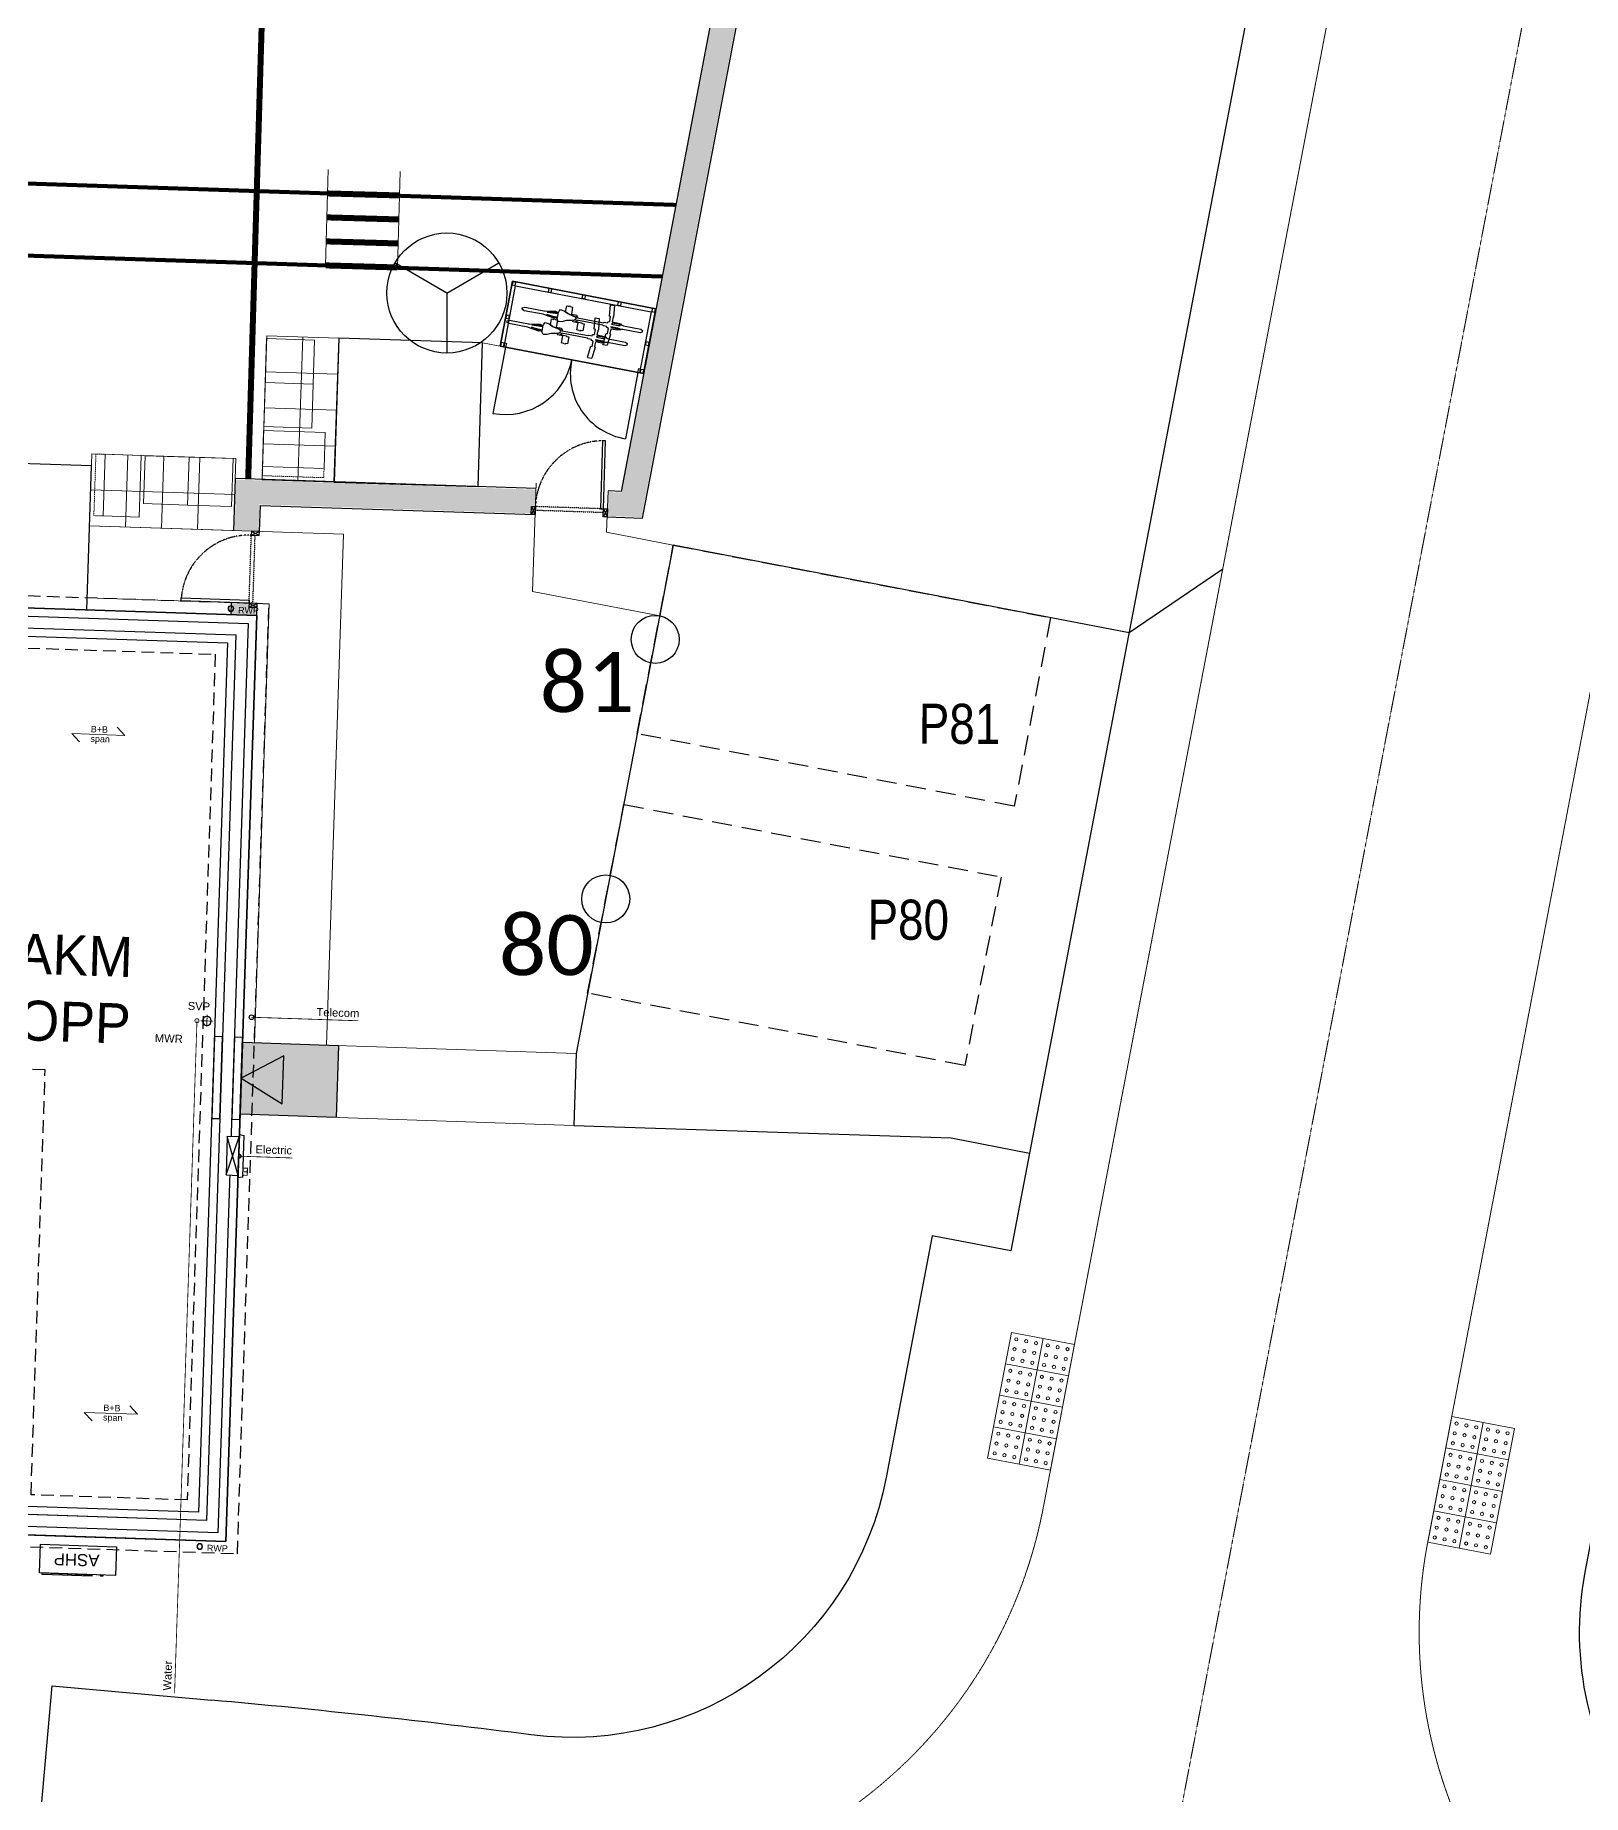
# Model space of a CAD drawing. Extents: x 287880777 to 288144713, y 62793326 to 63089570.
# Drawn here: x 288068952 to 288088292, y 62835042 to 62857032 of the extents above; entities that cross this region are included whole.
import ezdxf

# ---------------------------------------------------------------- set-up
doc = ezdxf.new("R2010")
doc.units = 0
doc.set_wipeout_variables(frame=1)
for name, pattern in [('CENTER', [2, 1.25, -0.25, 0.25, -0.25]), ('CENTER2', [28.575, 19.05, -3.175, 3.175, -3.175]), ('Dash', [6.35, 3.175, -3.175]), ('DASHED', [1.4, 0.7, -0.7]), ('DASHED2', [0.375, 0.25, -0.125]), ('HIDDEN', [9.525, 6.35, -3.175])]:
    doc.linetypes.add(name, pattern=pattern)
doc.layers.get('0').update_dxf_attribs({"color": 252})
for name, color, linetype in [('drier', 3, 'Continuous'), ('EXP - PEN 3', 3, 'Continuous'), ('NAR DETAIL', 2, 'Continuous'), ('NAR EXTERNAL WALLS', 2, 'Continuous'), ('NAR PARKING', 7, 'DASHED2'), ('NAR PATIO', 3, 'Continuous'), ('NAR PRIVATE DRIVE', 6, 'Continuous'), ('NAR ROLLOVERS', 76, 'DASHED'), ('Wain-Drainage Foul', 6, 'Continuous'), ('Wain-Drainage Foul Text', 2, 'Continuous'), ('Wain-Electrics', 3, 'Continuous'), ('Wain-Foundation acessories', 9, 'Continuous'), ('Wain-Foundation Line', 9, 'Continuous'), ('Wain-Meter box', 9, 'Continuous'), ('Wain-RWP', 9, 'Continuous'), ('Wain-Services Run (Electric)', 10, 'Continuous'), ('Wain-Services Run (Telecom)', 190, 'Continuous'), ('Wain-Wall (External)', 4, 'Continuous')]:
    doc.layers.add(name, color=color, linetype=linetype)
for name, color, linetype, lineweight in [('EXP - HIGHWAY CENTRELINE', 3, 'CENTER2', 18), ('EXP - HIGHWAY CHANNEL', 4, 'DASHED2', 9), ('EXP - HIGHWAY FOOTWAY', 3, 'Continuous', 25), ('EXP - HIGHWAY TACTILES', 1, 'Continuous', 9), ('EXP - STEPS', 240, 'Continuous', 18), ('NAR BIN STORAGE', 2, 'Continuous', 0), ('NAR CBF', 34, 'FENCELINE2', 0), ('NAR M4(2)', 94, 'Continuous', 30), ('NAR PATHS', 3, 'Continuous', 0), ('Wain-Text', 2, 'Continuous', 25)]:
    doc.layers.add(name, color=color, linetype=linetype, lineweight=lineweight)
for name, color, linetype, true_color in [('NAR DOOR OPENINGS', 140, 'Continuous', 0x00bfff), ('NAR EV CHARGING POINT', 3, 'Continuous', 0x00ff00), ('NAR HOUSE TYPE NAMES', 1, 'Continuous', 0xff0000), ('RL-Fittings', 252, 'Continuous', 0x8f8f8e), ('Wain-Services Run (Water', 145, 'Continuous', 0x3481b8)]:
    doc.layers.add(name, color=color, linetype=linetype, true_color=true_color)
for name, color, linetype, lineweight, true_color in [('NAR Retaining Wall', 222, 'Continuous', 13, 0xcc0099), ('Wain-Mains Water Riser', 152, 'Continuous', 25, 0x2776bb), ('Wain-Mains Water Riser Text', 152, 'Continuous', 25, 0x2776bb)]:
    doc.layers.add(name, color=color, linetype=linetype, lineweight=lineweight, true_color=true_color)
doc.styles.add('DD Arial Narrow', font='ARIALN.TTF', dxfattribs={"height": 100})
doc.styles.get("Standard").update_dxf_attribs({"font": 'arial.ttf'})
doc.styles.add('XREF - ARCHITECT LAYOUT$0$DD Arial Narrow', font='ARIALN.TTF', dxfattribs={"height": 100})
doc.linetypes.add('FENCELINE2', pattern='A,0.25,-0.1,[132,ltypeshp.shx,S=0.1,R=0,X=-0.1,Y=0],-0.1,1', length=1.45)

# ---------------------------------------------------------------- blocks, each defined once
blk = doc.blocks.new('TACTILES')
at = {"layer": 'EXP - HIGHWAY TACTILES'}
blk.add_lwpolyline([(0.4, 0), (0.4, 0.4), (0, 0.4), (0, 0)], close=True, dxfattribs=at)
for centre in [(0.075, 0.325), (0.075, 0.2), (0.2, 0.325), (0.2, 0.2), (0.325, 0.325), (0.325, 0.2), (0.075, 0.075), (0.2, 0.075), (0.325, 0.075)]:
    blk.add_circle(centre, 0.02, dxfattribs=at)
blk = doc.blocks.new('Drainage Pipe')
at = {"linetype": 'CENTER', "lineweight": 13, "ltscale": 20}
for p, q in [((-41756, 78762), (-41756, 78612)), ((-41681, 78687), (-41831, 78687))]:
    blk.add_line(p, q, dxfattribs=at)
blk.add_circle((-41756, 78687), 55)
blk = doc.blocks.new('RWP')
for radius in [35, 31.5]:
    blk.add_circle((35, 35), radius)
blk = doc.blocks.new('Span symbol - Beam & block')
at = {"linetype": 'Continuous', "lineweight": 13}
for p, q in [((-5342, 71790), (-6007, 71790)), ((-6007, 71790), (-5906, 71689)), ((-5442, 71890), (-5342, 71790))]:
    blk.add_line(p, q, dxfattribs=at)
at = {"insert": (-5770, 71896), "char_height": 80, "attachment_point": 1, "line_spacing_factor": 0.9}
blk.add_mtext('B+B\\Pspan', dxfattribs=at)
blk = doc.blocks.new('Wall mounted meter - Electric (Plan)')
blk.add_wipeout([(-7157, 85115), (-7157, 84635), (-7007, 84635), (-7007, 85115)])
for p, q in [((-7217, 85137), (-7157, 85147)), ((-7217, 85137), (-7217, 84613)), ((-7157, 85147), (-7157, 84603)), ((-7007, 85115), (-7157, 85115)), ((-7007, 84635), (-7007, 85115)), ((-7157, 84603), (-7217, 84613)), ((-7157, 84635), (-7007, 84635))]:
    blk.add_line(p, q)
at = {"color": 9}
for p, q in [((-7157, 85115), (-7007, 84635)), ((-7007, 85115), (-7157, 84635))]:
    blk.add_line(p, q, dxfattribs=at)
at = {"lineweight": 0, "insert": (-7368, 85117), "char_height": 100, "width": 133.81, "attachment_point": 1, "line_spacing_factor": 0.9}
blk.add_mtext('\\A1;\\pi78.42052,t378.42052;{\\fCalibri|b0|i0|c0|p34;E}', dxfattribs=at)
blk = doc.blocks.new('A$Cee92f38c')
at = {"layer": 'NAR M4(2)', "ltscale": 10, "transparency": 33554585}
h = blk.add_hatch(color=256, dxfattribs=at)
h.dxf.hatch_style = 1
h.paths.add_polyline_path([(0, 1.2), (0.9, 1.2), (0.9, 0), (0, 0)])
at = {"layer": 'NAR M4(2)', "ltscale": 0.25}
blk.add_lwpolyline([(0, 1.2), (0, 0), (0.9, 0), (0.9, 1.2)], close=True, dxfattribs=at)
blk = doc.blocks.new('A$C3d9247a0')
at = {"layer": 'NAR DOOR OPENINGS', "transparency": 33554610}
h = blk.add_hatch(color=256, dxfattribs=at)
h.dxf.hatch_style = 1
h.paths.add_polyline_path([(450, 1200), (150, 680), (750, 680)])
at = {"layer": 'NAR DOOR OPENINGS'}
blk.add_lwpolyline([(450, 1200), (150, 680), (750, 680)], close=True, dxfattribs=at)
at = {"layer": 'NAR M4(2)', "ltscale": 10, "transparency": 33554585, "xscale": -1000, "yscale": 1000, "zscale": 1000}
blk.add_blockref('A$Cee92f38c', (900, 0), dxfattribs=at)
blk = doc.blocks.new('A$Cfbc31330')
at = {"layer": 'RL-Fittings', "ltscale": 0.859024}
for p, q in [((1.194, 0.561), (1.252, 0.561)), ((1.211, 0.402), (1.194, 0.561)), ((1.252, 0.561), (1.269, 0.402)), ((0, 0.288), (0.033, 0.305)), ((0, 0.272), (0, 0.288)), ((0.033, 0.255), (0, 0.272)), ((0.033, 0.305), (0.301, 0.305)), ((0.301, 0.255), (0.033, 0.255)), ((0.301, 0.305), (0.309, 0.305)), ((0.309, 0.255), (0.301, 0.255)), ((0.309, 0.305), (0.459, 0.331)), ((0.459, 0.23), (0.309, 0.255)), ((0.467, 0.314), (0.351, 0.297)), ((0.351, 0.297), (0.501, 0.306)), ((0.468, 0.247), (0.351, 0.264)), ((0.351, 0.264), (0.501, 0.255)), ((0.459, 0.331), (0.484, 0.322)), ((0.501, 0.306), (0.467, 0.314)), ((0.501, 0.255), (0.468, 0.247)), ((0.484, 0.322), (0.509, 0.331)), ((0.501, 0.322), (0.501, 0.239)), ((0.509, 0.339), (0.526, 0.364)), ((0.509, 0.331), (0.509, 0.339)), ((0.526, 0.364), (0.584, 0.356)), ((0.584, 0.356), (0.601, 0.347)), ((0.601, 0.431), (0.634, 0.431)), ((0.601, 0.347), (0.601, 0.431)), ((0.601, 0.347), (0.634, 0.331)), ((0.634, 0.331), (0.601, 0.347)), ((0.634, 0.439), (0.651, 0.439)), ((0.634, 0.431), (0.634, 0.439)), ((0.634, 0.331), (0.71, 0.314)), ((0.71, 0.314), (0.634, 0.331)), ((0.71, 0.247), (0.635, 0.231)), ((0.651, 0.439), (0.651, 0.431)), ((0.651, 0.431), (0.684, 0.431)), ((0.684, 0.431), (0.685, 0.331)), ((0.685, 0.331), (0.76, 0.331)), ((0.71, 0.314), (0.743, 0.306)), ((0.743, 0.306), (0.71, 0.314)), ((0.743, 0.256), (0.71, 0.247)), ((0.726, 0.247), (0.718, 0.247)), ((0.726, 0.231), (0.726, 0.247)), ((0.743, 0.306), (0.76, 0.289)), ((0.76, 0.289), (0.743, 0.306)), ((0.76, 0.272), (0.743, 0.256)), ((0.76, 0.331), (0.76, 0.314)), ((0.76, 0.314), (0.776, 0.314)), ((0.76, 0.289), (0.76, 0.281)), ((0.76, 0.281), (0.76, 0.289)), ((0.76, 0.247), (0.76, 0.239)), ((0.776, 0.247), (0.76, 0.247)), ((0.776, 0.314), (0.776, 0.297)), ((0.776, 0.297), (1.144, 0.298)), ((0.776, 0.264), (0.776, 0.247)), ((1.144, 0.264), (0.776, 0.264)), ((1.144, 0.298), (1.152, 0.306)), ((1.152, 0.256), (1.144, 0.264)), ((1.152, 0.306), (1.202, 0.306)), ((1.202, 0.256), (1.152, 0.256)), ((1.202, 0.323), (1.227, 0.331)), ((1.202, 0.306), (1.202, 0.323)), ((1.202, 0.239), (1.202, 0.256)), ((1.227, 0.402), (1.211, 0.402)), ((1.227, 0.331), (1.227, 0.402)), ((1.269, 0.402), (1.261, 0.394)), ((1.265, 0.398), (1.261, 0.331)), ((1.261, 0.331), (1.327, 0.331)), ((1.269, 0.314), (1.261, 0.298)), ((1.261, 0.298), (1.352, 0.298)), ((1.261, 0.264), (1.352, 0.264)), ((1.269, 0.248), (1.261, 0.264)), ((1.386, 0.315), (1.269, 0.314)), ((1.386, 0.248), (1.269, 0.248)), ((1.327, 0.331), (1.394, 0.323)), ((1.352, 0.298), (1.386, 0.306)), ((1.352, 0.264), (1.386, 0.256)), ((1.394, 0.323), (1.394, 0.315)), ((1.394, 0.315), (1.428, 0.306)), ((1.428, 0.256), (1.394, 0.248)), ((1.394, 0.248), (1.394, 0.239)), ((1.428, 0.306), (1.67, 0.306)), ((1.67, 0.256), (1.428, 0.256)), ((1.67, 0.306), (1.698, 0.292)), ((1.698, 0.271), (1.67, 0.256)), ((1.698, 0.292), (1.698, 0.271)), ((0.484, 0.239), (0.459, 0.23)), ((0.509, 0.23), (0.484, 0.239)), ((0.509, 0.222), (0.509, 0.23)), ((0.526, 0.197), (0.509, 0.222)), ((0.584, 0.205), (0.526, 0.197)), ((0.601, 0.214), (0.584, 0.205)), ((0.635, 0.231), (0.601, 0.214)), ((0.801, 0.231), (0.726, 0.231)), ((0.76, 0.239), (0.852, 0.239)), ((0.802, 0.13), (0.801, 0.231)), ((0.835, 0.13), (0.802, 0.13)), ((0.835, 0.122), (0.835, 0.13)), ((0.852, 0.122), (0.835, 0.122)), ((0.852, 0.239), (0.852, 0.231)), ((0.852, 0.231), (0.885, 0.231)), ((0.885, 0.131), (0.852, 0.13)), ((0.852, 0.13), (0.852, 0.122)), ((0.885, 0.231), (0.885, 0.131)), ((1.194, 0.001), (1.211, 0.16)), ((1.194, 0), (1.253, 0)), ((1.227, 0.231), (1.202, 0.239)), ((1.211, 0.16), (1.227, 0.16)), ((1.227, 0.16), (1.227, 0.231)), ((1.269, 0.16), (1.252, 0.001)), ((1.261, 0.231), (1.261, 0.168)), ((1.327, 0.231), (1.261, 0.231)), ((1.261, 0.168), (1.269, 0.16)), ((1.394, 0.239), (1.327, 0.231))]:
    blk.add_line(p, q, dxfattribs=at)

msp = doc.modelspace()

# ---------------------------------------------------------------- linework, layer by layer
at = {"layer": 'drier'}
for q in [(288073447, 62854185), (288074746, 62854185), (288074097, 62853060)]:
    msp.add_line((288074097, 62853810), q, dxfattribs=at)
msp.add_circle((288074097, 62853810), 750, dxfattribs=at)
at = {"layer": 'EXP - HIGHWAY CENTRELINE', "ltscale": 0.15, "flags": 128}
msp.add_lwpolyline([(288082369, 62830131), (288088746, 62863492, 0.257378), (288082765, 62881853), (288079969, 62884468, -0.213199), (288072053, 62903262), (288072511, 62924583, -0.123895), (288076027, 62937385), (288076210, 62937709, 0.106544), (288078907, 62946358), (288080118, 62959784)], format="xyb", dxfattribs=at)
at = {"layer": 'EXP - HIGHWAY CHANNEL', "ltscale": 2.5, "flags": 128}
for points in [[(288069890, 62914308), (288069654, 62903314, 0.213199), (288078329, 62882716), (288081125, 62880100, -0.257378), (288086389, 62863942), (288081550, 62838632, -0.396353), (288074894, 62833807, 0.009616), (288070979, 62834233)], [(288098863, 62887009), (288098390, 62886846, 0.089116), (288092959, 62883807), (288091567, 62882663, 0.329239), (288089826, 62875750, -0.14558), (288091104, 62863041), (288086354, 62838198, 0.436961), (288091578, 62831108, 0.011712), (288096132, 62830705), (288096163, 62830703)]]:
    msp.add_lwpolyline(points, format="xyb", dxfattribs=at)
at = {"layer": 'EXP - HIGHWAY FOOTWAY', "flags": 128}
for points in [[(288101406, 62885771), (288099043, 62884956, 0.089116), (288094228, 62882262), (288092837, 62881118, 0.329239), (288091676, 62876509, -0.14558), (288093068, 62862665), (288088319, 62837822, 0.436961), (288091801, 62833096, 0.011712), (288096262, 62832700), (288098289, 62832568), (288097717, 62823787), (288095690, 62823919, -0.03098), (288082869, 62825556), (288079821, 62826138, 0.024961), (288070374, 62827460, -0.024961)], [(288081997, 62877701, -0.089659), (288085596, 62865371, -0.018912), (288085407, 62864130), (288081146, 62841841)], [(288080163, 62842028), (288079586, 62839007, -0.396353), (288075148, 62835791, 0.009616), (288071156, 62836225)]]:
    msp.add_lwpolyline(points, format="xyb", dxfattribs=at)
for points in [[(288081146, 62841841), (288080163, 62842028)], [(288070374, 62827460), (288068382, 62827638), (288069164, 62836403), (288071156, 62836225)]]:
    msp.add_lwpolyline(points, dxfattribs=at)
at = {"layer": 'EXP - PEN 3', "elevation": 0}
msp.add_lwpolyline([(288083792, 62850360), (288082622, 62849565)], dxfattribs=at)
at = {"layer": 'EXP - STEPS'}
for p, q in [((288072581, 62854155), (288072615, 62855354)), ((288073480, 62854129), (288073515, 62855328))]:
    msp.add_line(p, q, dxfattribs=at)
at = {"layer": 'EXP - STEPS', "const_width": 75}
for points in [[(288073506, 62855029), (288072606, 62855054)], [(288073497, 62854729), (288072598, 62854755)], [(288073489, 62854429), (288072589, 62854455)], [(288073480, 62854129), (288072581, 62854155)]]:
    msp.add_lwpolyline(points, dxfattribs=at)
at = {"layer": 'NAR BIN STORAGE'}
for points in [[(288071826, 62852691), (288072426, 62852672), (288072444, 62853221), (288071844, 62853241)], [(288071808, 62852142), (288072408, 62852122), (288072426, 62852672), (288071826, 62852691)], [(288071792, 62851642), (288072562, 62851617), (288072576, 62852066), (288071807, 62852092)], [(288069825, 62851794), (288069800, 62851024), (288070250, 62851009), (288070275, 62851779)], [(288070325, 62851777), (288070306, 62851178), (288070855, 62851160), (288070875, 62851759)], [(288070875, 62851759), (288070855, 62851160), (288071405, 62851142), (288071425, 62851741)]]:
    msp.add_lwpolyline(points, close=True, dxfattribs=at)
at = {"layer": 'NAR BIN STORAGE', "linetype": 'Dash', "ltscale": 0.025}
for points in [[(288069800, 62851024), (288069685, 62851028), (288069711, 62851798), (288069825, 62851794)], [(288072562, 62851617), (288072558, 62851502), (288071788, 62851527), (288071792, 62851642)]]:
    msp.add_lwpolyline(points, dxfattribs=at)
at = {"layer": 'NAR CBF', "ltscale": 1200, "transparency": 33554687, "const_width": 75}
msp.add_lwpolyline([(288071721, 62855084), (288071914, 62861577)], dxfattribs=at)
at = {"layer": 'NAR CBF', "linetype": 'DASHED', "ltscale": 500, "transparency": 33554687, "const_width": 75}
msp.add_lwpolyline([(288071614, 62851485), (288071721, 62855084)], dxfattribs=at)
at = {"layer": 'NAR DETAIL', "ltscale": 0.5}
msp.add_lwpolyline([(288074917, 62853957), (288074762, 62853146), (288076554, 62852804), (288076709, 62853614), (288074917, 62853957)], dxfattribs=at)
msp.add_lwpolyline([(288074762, 62853146), (288074917, 62853957), (288076709, 62853614), (288076554, 62852804)], close=True, dxfattribs=at)
at = {"layer": 'NAR DETAIL', "elevation": 0, "flags": 128}
for points in [[(288076053, 62851113), (288076081, 62851962), (288076043, 62851964), (288076015, 62851114)], [(288075150, 62851042), (288075154, 62851142), (288075204, 62851141), (288075200, 62851041)], [(288076050, 62851013), (288076053, 62851113), (288076103, 62851111), (288076100, 62851011)], [(288069008, 62837815), (288069020, 62838175), (288069970, 62838142), (288069957, 62837782)]]:
    msp.add_lwpolyline(points, close=True, dxfattribs=at)
for points in [[(288075204, 62851141), (288075150, 62851042)], [(288075154, 62851142), (288075200, 62851041)], [(288076103, 62851111), (288076050, 62851013)], [(288076053, 62851113), (288076100, 62851011)]]:
    msp.add_lwpolyline(points, dxfattribs=at)
at = {"layer": 'NAR DETAIL', "linetype": 'DASHED', "ltscale": 0.005, "elevation": 0, "flags": 128}
msp.add_lwpolyline([(288076053, 62851113), (288075204, 62851141), (288075202, 62851097), (288076052, 62851069)], close=True, dxfattribs=at)
at = {"layer": 'NAR DETAIL', "linetype": 'DASHED', "ltscale": 0.005, "flags": 128}
msp.add_lwpolyline([(288071625, 62849934), (288071653, 62850784), (288071697, 62850782), (288071669, 62849933)], close=True, dxfattribs=at)
at = {"layer": 'NAR DETAIL', "flags": 128}
for points in [[(288071755, 62850830), (288071655, 62850834), (288071653, 62850784), (288071753, 62850780)], [(288071625, 62849934), (288070776, 62849962), (288070777, 62850000), (288071626, 62849972)], [(288071725, 62849931), (288071625, 62849934), (288071623, 62849884), (288071723, 62849881)]]:
    msp.add_lwpolyline(points, close=True, dxfattribs=at)
for points in [[(288071653, 62850784), (288071755, 62850830)], [(288071655, 62850834), (288071753, 62850780)], [(288071623, 62849884), (288071725, 62849931)], [(288071625, 62849934), (288071723, 62849881)]]:
    msp.add_lwpolyline(points, dxfattribs=at)
at = {"layer": 'NAR DETAIL', "elevation": 0}
for points in [[(288069661, 62837775), (288069039, 62837796), (288069040, 62837814), (288069662, 62837792)], [(288069762, 62837779), (288069802, 62837777), (288069802, 62837787), (288069762, 62837789)]]:
    msp.add_lwpolyline(points, close=True, dxfattribs=at)
at = {"layer": 'NAR DETAIL', "linetype": 'DASHED', "ltscale": 0.2}
for centre, start, end in [((288076053, 62851113, 0), 90.534, 178.1142), ((288071625, 62849934), 88.1142, 175.6943)]:
    msp.add_arc(centre, 850, start, end, dxfattribs=at)
at = {"layer": 'NAR EV CHARGING POINT'}
for centre in [(288076700, 62849481, 0), (288076082, 62846238, 0)]:
    msp.add_circle(centre, 300, dxfattribs=at)
at = {"layer": 'NAR EXTERNAL WALLS'}
for points in [[(288076100, 62851011), (288076540, 62850996), (288078617, 62861861), (288078633, 62868868), (288078308, 62868869), (288078292, 62861892), (288076273, 62851330), (288076111, 62851336)], [(288075211, 62851366), (288071452, 62851491), (288071430, 62850841)], [(288071755, 62850830), (288071766, 62851155), (288075200, 62851041)], [(288071400, 62849941), (288071395, 62849792)], [(288071720, 62849781), (288071725, 62849931)]]:
    msp.add_lwpolyline(points, dxfattribs=at)
at = {"layer": 'NAR PARKING', "ltscale": 1000, "elevation": 0}
for points in [[(288076926, 62850659), (288081640, 62849754), (288081188, 62847397), (288076474, 62848302)], [(288076309, 62847417), (288081022, 62846511), (288080570, 62844155), (288075856, 62845060)]]:
    msp.add_lwpolyline(points, close=True, dxfattribs=at)
at = {"layer": 'NAR PATHS'}
for points in [[(288071787, 62851477), (288072686, 62851447), (288072745, 62853246), (288071846, 62853276)], [(288069661, 62851799), (288069631, 62850900), (288071430, 62850841), (288071460, 62851740)]]:
    msp.add_lwpolyline(points, close=True, dxfattribs=at)
for points in [[(288072236, 62851462), (288072295, 62853261)], [(288074544, 62853188), (288076554, 62852804)], [(288072730, 62852797), (288071831, 62852826)], [(288072716, 62852347), (288071816, 62852376)], [(288072701, 62851897), (288071801, 62851927)], [(288070081, 62850885), (288070110, 62851784)], [(288070531, 62850870), (288070560, 62851770)], [(288070980, 62850855), (288071010, 62851755)], [(288069646, 62851349), (288071445, 62851290)], [(288076926, 62850659), (288076093, 62850819), (288076111, 62851336)], [(288069631, 62850901), (288072804, 62850797), (288072592, 62844410), (288075712, 62844306)]]:
    msp.add_lwpolyline(points, dxfattribs=at)
at = {"layer": 'NAR PATHS', "elevation": 0}
msp.add_lwpolyline([(288076757, 62849775), (288075168, 62850080), (288075213, 62851434)], dxfattribs=at)
at = {"layer": 'NAR PATIO'}
for points in [[(288072688, 62851447), (288074487, 62851390), (288074544, 62853189), (288072745, 62853246)], [(288067798, 62849908), (288069597, 62849851), (288069654, 62851650), (288067855, 62851707)]]:
    msp.add_lwpolyline(points, close=True, dxfattribs=at)
at = {"layer": 'NAR PRIVATE DRIVE', "elevation": 0}
msp.add_lwpolyline([(288082622, 62849565), (288076926, 62850659), (288075712, 62844306)], dxfattribs=at)
at = {"layer": 'NAR PRIVATE DRIVE'}
msp.add_lwpolyline([(288075712, 62844306), (288075683, 62843407), (288080397, 62843250), (288081379, 62843062)], dxfattribs=at)
at = {"layer": 'NAR Retaining Wall', "linetype": 'Continuous', "ltscale": 250, "const_width": 300}
for points in [[(288076105, 62851173), (288076406, 62851163), (288078454, 62861877), (288078470, 62868869)], [(288071593, 62850836), (288071609, 62851323), (288075206, 62851203)], [(288071558, 62849786), (288071563, 62849936)]]:
    msp.add_lwpolyline(points, dxfattribs=at)
at = {"layer": 'NAR ROLLOVERS', "ltscale": 500, "const_width": 50}
for points in [[(288076957, 62854911), (288065185, 62855299)], [(288076786, 62854016), (288065155, 62854399)]]:
    msp.add_lwpolyline(points, dxfattribs=at)
at = {"layer": 'RL-Fittings', "ltscale": 0.859024}
for p, q in [((288074830, 62853133), (288074672, 62852306)), ((288076485, 62852817), (288076327, 62851989))]:
    msp.add_line(p, q, dxfattribs=at)
at = {"layer": 'RL-Fittings', "ltscale": 0.859024, "flags": 128}
for points in [[(288074830, 62853133), (288074762, 62853146), (288074917, 62853957), (288076709, 62853614), (288076554, 62852804), (288076505, 62852813)], [(288074811, 62853137), (288074956, 62853898), (288076651, 62853574), (288076505, 62852813)]]:
    msp.add_lwpolyline(points, dxfattribs=at)
for points in [[(288074921, 62853951), (288074913, 62853912), (288074952, 62853904), (288074960, 62853943), (288074921, 62853951)], [(288075371, 62853865), (288075363, 62853826), (288075402, 62853818), (288075410, 62853857), (288075371, 62853865)], [(288075791, 62853784), (288075784, 62853745), (288075823, 62853738), (288075830, 62853777), (288075791, 62853784)], [(288076239, 62853699), (288076231, 62853660), (288076270, 62853652), (288076278, 62853691), (288076239, 62853699)], [(288074841, 62853534), (288074833, 62853495), (288074873, 62853487), (288074880, 62853527), (288074841, 62853534)], [(288076664, 62853618), (288076656, 62853578), (288076696, 62853571), (288076703, 62853610), (288076664, 62853618)], [(288074775, 62853190), (288074768, 62853150), (288074807, 62853143), (288074814, 62853182), (288074775, 62853190)], [(288074820, 62853186), (288074840, 62853182), (288074830, 62853133), (288074811, 62853137), (288074820, 62853186)], [(288076584, 62853201), (288076577, 62853162), (288076616, 62853154), (288076624, 62853193), (288076584, 62853201)], [(288076495, 62852866), (288076514, 62852862), (288076505, 62852813), (288076485, 62852817), (288076495, 62852866)], [(288076518, 62852856), (288076511, 62852817), (288076550, 62852810), (288076558, 62852849), (288076518, 62852856)]]:
    msp.add_lwpolyline(points, close=True, dxfattribs=at)
at = {"layer": 'RL-Fittings', "ltscale": 0.859024}
for centre, radius, start, end in [((288074826, 62853140), 849, 259.5806, 348.7733), ((288076460, 62852799), 821, 167.6355, 260.7184)]:
    msp.add_arc(centre, radius, start, end, dxfattribs=at)
at = {"layer": 'Wain-Foundation Line', "linetype": 'HIDDEN', "ltscale": 25}
for points in [[(288057706, 62838513), (288071479, 62838055), (288071874, 62849923), (288064505, 62850169), (288064463, 62848907), (288058059, 62849120)], [(288068375, 62849389), (288071202, 62849295), (288070851, 62838726), (288068900, 62838791), (288069077, 62844102), (288068200, 62844131)]]:
    msp.add_lwpolyline(points, close=True, dxfattribs=at)
at = {"layer": 'Wain-Mains Water Riser', "lineweight": 0}
msp.add_circle((288070974, 62844716), 25, dxfattribs=at)
at = {"layer": 'Wain-Services Run (Electric)', "const_width": 10}
msp.add_lwpolyline([(288071495, 62843023), (288072165, 62843000)], dxfattribs=at)
at = {"layer": 'Wain-Services Run (Electric)'}
msp.add_circle((288071495, 62843023), 29, dxfattribs=at)
at = {"layer": 'Wain-Services Run (Telecom)', "const_width": 10}
msp.add_lwpolyline([(288071655, 62844759), (288072989, 62844715)], dxfattribs=at)
at = {"layer": 'Wain-Services Run (Telecom)'}
msp.add_circle((288071655, 62844759), 29, dxfattribs=at)
at = {"layer": 'Wain-Services Run (Water', "const_width": 10}
msp.add_lwpolyline([(288070974, 62844716), (288070694, 62836311)], dxfattribs=at)
at = {"layer": 'Wain-Wall (External)'}
for points in [[(288064666, 62838430), (288071335, 62838209), (288071720, 62849781), (288064646, 62850014), (288064605, 62848776), (288062451, 62848850), (288062448, 62848747), (288064704, 62848672), (288064745, 62849909), (288071614, 62849681), (288071236, 62838314), (288064567, 62838536)], [(288064698, 62843972), (288064890, 62849754), (288071459, 62849536), (288071091, 62838469), (288066391, 62838626)], [(288064701, 62844072), (288064890, 62849754), (288071459, 62849536), (288071091, 62838469), (288066491, 62838622), (288066538, 62840022)], [(288068205, 62849544), (288071356, 62849439), (288070994, 62838573), (288068721, 62838648)]]:
    msp.add_lwpolyline(points, dxfattribs=at)
for points in [[(288071192, 62844517), (288071158, 62843495), (288071258, 62843492), (288071292, 62844513)], [(288071442, 62844508), (288071408, 62843487), (288071510, 62843483), (288071544, 62844505)]]:
    msp.add_lwpolyline(points, close=True, dxfattribs=at)

# ---------------------------------------------------------------- block references
at = {"layer": 'EXP - HIGHWAY TACTILES', "xscale": 1000, "yscale": 1000, "zscale": 1000, "rotation": 349.1769859824901}
for p in [(288081079, 62840428), (288081472, 62840353), (288081004, 62840035), (288081397, 62839960), (288080929, 62839642), (288081322, 62839567), (288086580, 62839376), (288080854, 62839249), (288081247, 62839174), (288086972, 62839301), (288086504, 62838984), (288086897, 62838908), (288086429, 62838591), (288086822, 62838516), (288086354, 62838198), (288086747, 62838123)]:
    msp.add_blockref('TACTILES', p, dxfattribs=at)
at = {"layer": 'NAR EV CHARGING POINT', "ltscale": 0.5, "xscale": 900.0000000000001, "yscale": 900.0000000000001, "zscale": 900.0000000000001, "rotation": 349.1769860040465}
for p in [(288074991, 62853369), (288074800, 62853207)]:
    msp.add_blockref('A$Cfbc31330', p, dxfattribs=at)
at = {"layer": 'NAR M4(2)', "rotation": 88.09392092243756}
msp.add_blockref('A$C3d9247a0', (288072712, 62843506), dxfattribs=at)
at = {"layer": 'Wain-Drainage Foul', "lineweight": 0, "xscale": -1, "rotation": 358.0939209224375}
msp.add_blockref('Drainage Pipe', (288026748, 62767458), dxfattribs=at)
at = {"layer": 'Wain-Foundation acessories', "rotation": 358.0939209224375}
for p in [(288073024, 62776353), (288073181, 62767871)]:
    msp.add_blockref('Span symbol - Beam & block', p, dxfattribs=at)
at = {"layer": 'Wain-RWP', "xscale": -1, "rotation": 178.0939209224376}
for p in [(288071364, 62849902), (288070974, 62838181)]:
    msp.add_blockref('RWP', p, dxfattribs=at)

# ---------------------------------------------------------------- texts
at = {"layer": 'NAR EV CHARGING POINT', "char_height": 750, "attachment_point": 1}
for s, insert in [('{\\fCalibri|b0|i0|c0|p34;81}', (288075257, 62849323, 0)), ('{\\fCalibri|b0|i0|c0|p34;80}', (288074747, 62846035, -101))]:
    msp.add_mtext_dynamic_manual_height_columns(s, width=3437.75, gutter_width=50000, heights=[0], dxfattribs=dict(at, insert=insert))
at = {"layer": 'NAR HOUSE TYPE NAMES', "insert": (288070181, 62845760, 0), "char_height": 500, "attachment_point": 3, "rotation": 358.0939, "style": 'DD Arial Narrow'}
msp.add_mtext_dynamic_manual_height_columns('{\\fGill Sans MT|b0|i0|c0|p34;OAKM OPP}', width=1936.17, gutter_width=12.5, heights=[0], dxfattribs=at)
at = {"layer": 'NAR PARKING', "char_height": 500, "attachment_point": 3, "rotation": 359.7932, "style": 'XREF - ARCHITECT LAYOUT$0$DD Arial Narrow'}
for s, insert in [('P81', (288081013, 62848674)), ('P80', (288080373, 62846226))]:
    msp.add_mtext_dynamic_manual_height_columns(s, width=1066.24, gutter_width=500, heights=[0], dxfattribs=dict(at, insert=insert))
at = {"layer": 'Wain-Drainage Foul Text', "insert": (288071140, 62844942, 0), "char_height": 100, "attachment_point": 3, "rotation": 358.0939, "line_spacing_factor": 0.9}
msp.add_mtext('\\A1;{\\fArial|b0|i0|c0|p34;SVP}', dxfattribs=at)
at = {"layer": 'Wain-Electrics', "lineweight": 0, "insert": (288069752, 62837893, 0), "char_height": 150, "width": 2397.38, "attachment_point": 1, "rotation": 178.0219, "line_spacing_factor": 0.9}
msp.add_mtext('\\A1;ASHP ', dxfattribs=at)
at = {"layer": 'Wain-Mains Water Riser Text', "lineweight": 0, "insert": (288070617, 62844544, 0), "char_height": 100, "attachment_point": 1, "rotation": 358.0939, "line_spacing_factor": 0.9}
msp.add_mtext('\\pi-168.48568;MWR', dxfattribs=at)
at = {"layer": 'Wain-RWP', "char_height": 80, "attachment_point": 5, "rotation": 358.0939, "line_spacing_factor": 0.9}
for insert in [(288071618, 62849844), (288071228, 62838123)]:
    msp.add_mtext('RWP', dxfattribs=dict(at, insert=insert))
at = {"layer": 'Wain-Services Run (Electric)'}
msp.add_text('Electric ', height=100, rotation=358.0939, dxfattribs=at).set_placement((288071703, 62843059, 0))
at = {"layer": 'Wain-Services Run (Telecom)'}
msp.add_text('Telecom', height=100, rotation=358.0939, dxfattribs=at).set_placement((288072466, 62844775, 0))
at = {"layer": 'Wain-Services Run (Water'}
msp.add_text('Water', height=100, rotation=88.0939, dxfattribs=at).set_placement((288070650, 62836343))
at = {"layer": 'Wain-Text', "lineweight": 0, "insert": (288069752, 62837893, 0), "char_height": 150, "width": 2397.38, "attachment_point": 1, "rotation": 178.0219, "line_spacing_factor": 0.9}
msp.add_mtext('\\A1;ASHP ', dxfattribs=at)

# ---------------------------------------------------------------- next in the draw order: block references
at = {"layer": 'Wain-Meter box', "rotation": 178.0939209224375}
msp.add_blockref('Wall mounted meter - Electric (Plan)', (288067165, 62928089), dxfattribs=at)

# ---------------------------------------------------------------- next in the draw order: linework, layer by layer
at = {"layer": 'Defpoints'}
msp.add_lwpolyline([(288058179, 62848992), (288064605, 62848776), (288064646, 62850014), (288071720, 62849781), (288071335, 62838209), (288057835, 62838658)], close=True, dxfattribs=at)
at = {"layer": 'NAR PATHS'}
msp.add_lwpolyline([(288069601, 62849999), (288071875, 62849926), (288071692, 62844440), (288071542, 62844445), (288071513, 62843546), (288075683, 62843407)], dxfattribs=at)

doc.saveas('drawing.dxf')
